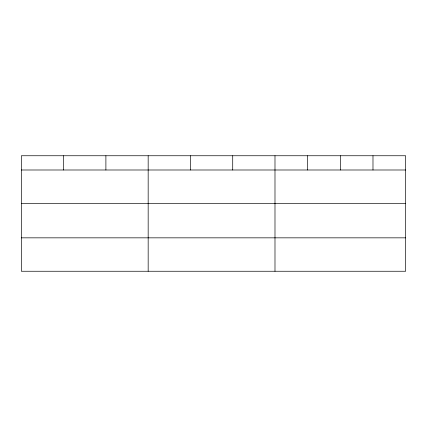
<?xml version="1.0" encoding="UTF-8"?>
<svg xmlns="http://www.w3.org/2000/svg" width="427" height="427" viewBox="0 0 427 427"><rect width="100%" height="100%" fill="white"/><g stroke="black" fill="none" stroke-linecap="round" stroke-linejoin="round"><path stroke-width="0.64" d="M405.65 203.407L405.65 155.748L21.35 155.748L21.35 271.252L405.65 271.252L405.65 203.407L21.35 203.407M21.35 169.994L405.65 169.994M21.35 237.839L405.65 237.839M372.984 155.748L372.984 169.994M340.319 155.748L340.319 169.994M307.653 155.748L307.653 169.994M274.988 155.748L274.988 271.252M232.715 155.748L232.715 169.994M190.442 155.748L190.442 169.994M148.169 155.748L148.169 271.252M105.896 155.748L105.896 169.994M63.623 155.748L63.623 169.994"/></g></svg>
